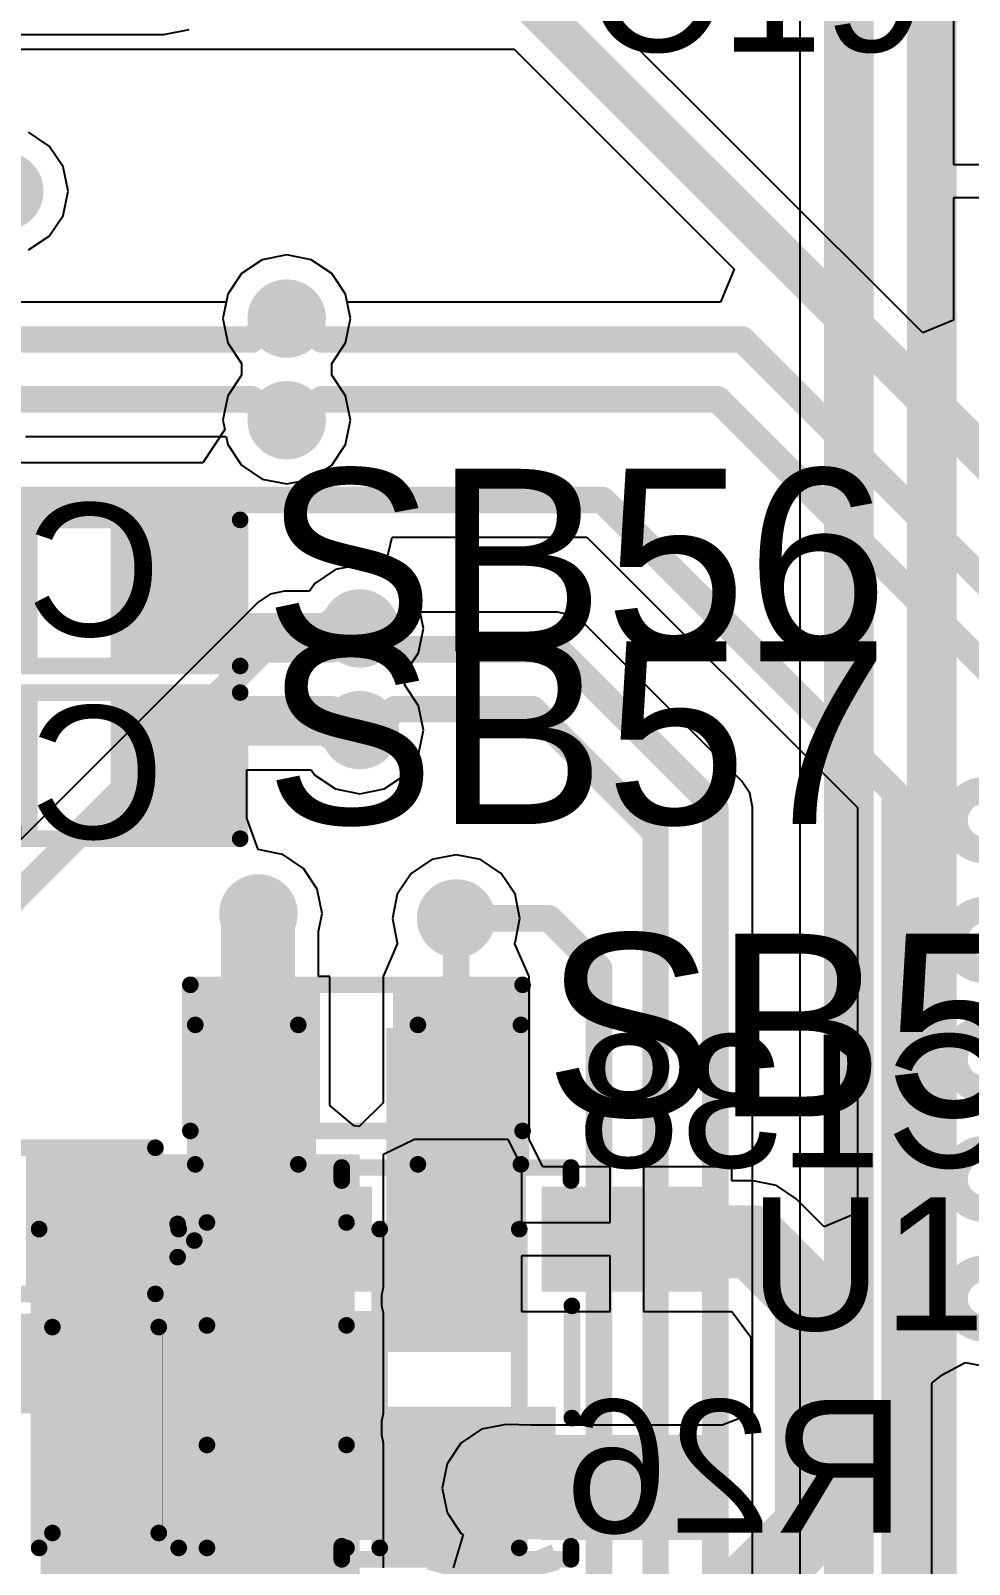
# Model space of a CAD drawing. Header units: millimetres. Extents: x -0.71 to 2.98, y -0.65 to 2.9.
# Drawn here: x 0.1599 to 0.4425, y 1.6175 to 2.0793 of the extents above; entities that cross this region are included whole.
import ezdxf

# ---------------------------------------------------------------- set-up
doc = ezdxf.new("R2010")
doc.units = ezdxf.units.MM
doc.header["$MEASUREMENT"] = 0
for name, color, linetype in [('BottomLayer', 5, 'Continuous'), ('BottomOverlay', 54, 'Continuous'), ('BottomPaste', 16, 'Continuous'), ('BottomSolder', 6, 'Continuous'), ('Mechanical2', 216, 'Continuous'), ('TopLayer', 1, 'Continuous'), ('TopOverlay', 2, 'Continuous'), ('TopPaste', 8, 'Continuous'), ('TopSolder', 216, 'Continuous'), ('ViaHoleLayer', 16, 'Continuous')]:
    doc.layers.add(name, color=color, linetype=linetype)
doc.styles.add('Arial', font='', dxfattribs={"height": 0.2})
doc.styles.get('Arial').set_extended_font_data('Arial')

# ---------------------------------------------------------------- blocks, each defined once
blk = doc.blocks.new('R___0603_B_4')
at = {"layer": 'BottomLayer'}
for points in [[(-0.045, -0.0175), (-0.045, 0.0175), (-0.015, 0.0175), (-0.015, -0.0175)], [(0.015, -0.0175), (0.015, 0.0175), (0.045, 0.0175), (0.045, -0.0175)]]:
    blk.add_hatch(color=5, dxfattribs=at).paths.add_polyline_path(points)
at = {"layer": 'BottomPaste'}
for points in [[(-0.045, -0.0175), (-0.045, 0.0175), (-0.015, 0.0175), (-0.015, -0.0175)], [(0.015, -0.0175), (0.015, 0.0175), (0.045, 0.0175), (0.045, -0.0175)]]:
    blk.add_hatch(color=16, dxfattribs=at).paths.add_polyline_path(points)
at = {"layer": 'BottomSolder'}
for points in [[(-0.049, -0.0215), (-0.049, 0.0215), (-0.011, 0.0215), (-0.011, -0.0215)], [(0.011, -0.0215), (0.011, 0.0215), (0.049, 0.0215), (0.049, -0.0215)]]:
    blk.add_hatch(color=6, dxfattribs=at).paths.add_polyline_path(points)
at = {"layer": 'BottomOverlay', "const_width": 0.005}
for points in [[(-0.048, -0.021), (-0.048, 0.021)], [(0.048, 0.021), (-0.048, 0.021)], [(0.048, -0.021), (0.048, 0.021)], [(0.048, -0.021), (-0.048, -0.021)]]:
    blk.add_lwpolyline(points, dxfattribs=at)
at = {"layer": 'BottomOverlay', "const_width": 0.0025}
for points in [[(-0.04925, 0.021, 1), (-0.04675, 0.021, 1)], [(-0.04925, 0.021, 1), (-0.04675, 0.021, 1)], [(0.04675, 0.021, 1), (0.04925, 0.021, 1)], [(0.04675, 0.021, 1), (0.04925, 0.021, 1)], [(-0.04925, -0.021, 1), (-0.04675, -0.021, 1)], [(-0.04925, -0.021, 1), (-0.04675, -0.021, 1)], [(0.04675, -0.021, 1), (0.04925, -0.021, 1)], [(0.04675, -0.021, 1), (0.04925, -0.021, 1)]]:
    blk.add_lwpolyline(points, format="xyb", close=True, dxfattribs=at)
blk = doc.blocks.new('CAP_0603_B_27')
at = {"layer": 'BottomLayer'}
for points in [[(-0.045, -0.0175), (-0.045, 0.0175), (-0.015, 0.0175), (-0.015, -0.0175)], [(0.015, -0.0175), (0.015, 0.0175), (0.045, 0.0175), (0.045, -0.0175)]]:
    blk.add_hatch(color=5, dxfattribs=at).paths.add_polyline_path(points)
at = {"layer": 'BottomPaste'}
for points in [[(-0.045, -0.0175), (-0.045, 0.0175), (-0.015, 0.0175), (-0.015, -0.0175)], [(0.015, -0.0175), (0.015, 0.0175), (0.045, 0.0175), (0.045, -0.0175)]]:
    blk.add_hatch(color=16, dxfattribs=at).paths.add_polyline_path(points)
at = {"layer": 'BottomSolder'}
for points in [[(-0.04736, -0.01986), (-0.04736, 0.01986), (-0.01264, 0.01986), (-0.01264, -0.01986)], [(0.01264, -0.01986), (0.01264, 0.01986), (0.04736, 0.01986), (0.04736, -0.01986)]]:
    blk.add_hatch(color=6, dxfattribs=at).paths.add_polyline_path(points)
at = {"layer": 'BottomOverlay', "const_width": 0.005}
for points in [[(-0.049, 0.021), (-0.018, 0.021)], [(-0.049, -0.021), (-0.049, 0.021)], [(0.018, 0.021), (0.049, 0.021)], [(0.049, -0.021), (0.049, 0.021)], [(-0.049, -0.021), (-0.018, -0.021)], [(0.018, -0.021), (0.049, -0.021)]]:
    blk.add_lwpolyline(points, dxfattribs=at)
at = {"layer": 'BottomOverlay', "const_width": 0.0025}
for points in [[(-0.05025, 0.021, 1), (-0.04775, 0.021, 1)], [(-0.05025, 0.021, 1), (-0.04775, 0.021, 1)], [(-0.01925, 0.021, 1), (-0.01675, 0.021, 1)], [(0.01675, 0.021, 1), (0.01925, 0.021, 1)], [(0.04775, 0.021, 1), (0.05025, 0.021, 1)], [(0.04775, 0.021, 1), (0.05025, 0.021, 1)], [(-0.05025, -0.021, 1), (-0.04775, -0.021, 1)], [(-0.05025, -0.021, 1), (-0.04775, -0.021, 1)], [(-0.01925, -0.021, 1), (-0.01675, -0.021, 1)], [(0.01675, -0.021, 1), (0.01925, -0.021, 1)], [(0.04775, -0.021, 1), (0.05025, -0.021, 1)], [(0.04775, -0.021, 1), (0.05025, -0.021, 1)]]:
    blk.add_lwpolyline(points, format="xyb", close=True, dxfattribs=at)
blk = doc.blocks.new('SOT_23_5_37')
at = {"layer": 'TopLayer'}
for points in [[(-0.07283, 0.04921), (-0.02953, 0.04921), (-0.02953, 0.02559), (-0.07283, 0.02559)], [(0.02953, 0.04921), (0.07283, 0.04921), (0.07283, 0.02559), (0.02953, 0.02559)], [(-0.07283, 0.01181), (-0.02953, 0.01181), (-0.02953, -0.01181), (-0.07283, -0.01181)], [(-0.07283, -0.02559), (-0.02953, -0.02559), (-0.02953, -0.04921), (-0.07283, -0.04921)], [(0.02953, -0.02559), (0.07283, -0.02559), (0.07283, -0.04921), (0.02953, -0.04921)]]:
    blk.add_hatch(color=1, dxfattribs=at).paths.add_polyline_path(points)
at = {"layer": 'TopPaste'}
for points in [[(-0.07283, 0.04921), (-0.02953, 0.04921), (-0.02953, 0.02559), (-0.07283, 0.02559)], [(0.02953, 0.04921), (0.07283, 0.04921), (0.07283, 0.02559), (0.02953, 0.02559)], [(-0.07283, 0.01181), (-0.02953, 0.01181), (-0.02953, -0.01181), (-0.07283, -0.01181)], [(-0.07283, -0.02559), (-0.02953, -0.02559), (-0.02953, -0.04921), (-0.07283, -0.04921)], [(0.02953, -0.02559), (0.07283, -0.02559), (0.07283, -0.04921), (0.02953, -0.04921)]]:
    blk.add_hatch(color=8, dxfattribs=at).paths.add_polyline_path(points)
at = {"layer": 'TopSolder'}
for points in [[(-0.07683, 0.05321), (-0.02553, 0.05321), (-0.02553, 0.02159), (-0.07683, 0.02159)], [(0.02553, 0.05321), (0.07683, 0.05321), (0.07683, 0.02159), (0.02553, 0.02159)], [(-0.07683, 0.01581), (-0.02553, 0.01581), (-0.02553, -0.01581), (-0.07683, -0.01581)], [(-0.07683, -0.02159), (-0.02553, -0.02159), (-0.02553, -0.05321), (-0.07683, -0.05321)], [(0.02553, -0.02159), (0.07683, -0.02159), (0.07683, -0.05321), (0.02553, -0.05321)]]:
    blk.add_hatch(color=216, dxfattribs=at).paths.add_polyline_path(points)
at = {"layer": 'TopOverlay', "const_width": 0.005}
for points in [[(-0.03461, 0.059), (0.03439, 0.059)], [(-0.03461, 0.05506), (-0.03461, 0.059)], [(0.03439, 0.05506), (0.03439, 0.059)], [(-0.084, 0.042), (-0.079, 0.037)], [(-0.084, 0.032), (-0.084, 0.042)], [(-0.084, 0.032), (-0.079, 0.037)], [(0.03465, -0.01646), (0.03465, 0.01732)], [(-0.03461, -0.059), (-0.03461, -0.05506)], [(0.03439, -0.059), (0.03439, -0.05506)], [(-0.03461, -0.059), (0.03439, -0.059)]]:
    blk.add_lwpolyline(points, dxfattribs=at)
at = {"layer": 'TopOverlay', "const_width": 0.0025}
for points in [[(-0.03586, 0.059, 1), (-0.03336, 0.059, 1)], [(-0.03586, 0.059, 1), (-0.03336, 0.059, 1)], [(0.03314, 0.059, 1), (0.03564, 0.059, 1)], [(0.03314, 0.059, 1), (0.03564, 0.059, 1)], [(-0.03586, 0.05506, 1), (-0.03336, 0.05506, 1)], [(0.03314, 0.05506, 1), (0.03564, 0.05506, 1)], [(-0.08525, 0.042, 1), (-0.08275, 0.042, 1)], [(-0.08525, 0.042, 1), (-0.08275, 0.042, 1)], [(-0.08025, 0.037, 1), (-0.07775, 0.037, 1)], [(-0.08025, 0.037, 1), (-0.07775, 0.037, 1)], [(-0.08525, 0.032, 1), (-0.08275, 0.032, 1)], [(-0.08525, 0.032, 1), (-0.08275, 0.032, 1)], [(0.0334, 0.01732, 1), (0.0359, 0.01732, 1)], [(0.0334, -0.01646, 1), (0.0359, -0.01646, 1)], [(-0.03586, -0.05506, 1), (-0.03336, -0.05506, 1)], [(0.03314, -0.05506, 1), (0.03564, -0.05506, 1)], [(-0.03586, -0.059, 1), (-0.03336, -0.059, 1)], [(-0.03586, -0.059, 1), (-0.03336, -0.059, 1)], [(0.03314, -0.059, 1), (0.03564, -0.059, 1)], [(0.03314, -0.059, 1), (0.03564, -0.059, 1)]]:
    blk.add_lwpolyline(points, format="xyb", close=True, dxfattribs=at)
blk = doc.blocks.new('SOLDER_BRIDGE_80')
at = {"layer": 'TopLayer'}
for points in [[(-0.045, -0.0175), (-0.045, 0.0175), (-0.015, 0.0175), (-0.015, -0.0175)], [(0.015, -0.0175), (0.015, 0.0175), (0.045, 0.0175), (0.045, -0.0175)]]:
    blk.add_hatch(color=1, dxfattribs=at).paths.add_polyline_path(points)
at = {"layer": 'TopPaste'}
for points in [[(-0.045, -0.0175), (-0.045, 0.0175), (-0.015, 0.0175), (-0.015, -0.0175)], [(0.015, -0.0175), (0.015, 0.0175), (0.045, 0.0175), (0.045, -0.0175)]]:
    blk.add_hatch(color=8, dxfattribs=at).paths.add_polyline_path(points)
at = {"layer": 'TopSolder'}
for points in [[(-0.049, -0.0215), (-0.049, 0.0215), (-0.011, 0.0215), (-0.011, -0.0215)], [(0.011, -0.0215), (0.011, 0.0215), (0.049, 0.0215), (0.049, -0.0215)]]:
    blk.add_hatch(color=216, dxfattribs=at).paths.add_polyline_path(points)
at = {"layer": 'TopOverlay', "const_width": 0.005}
for points in [[(-0.05, 0.022), (-0.05, -0.022)], [(0.05, 0.022), (-0.05, 0.022)], [(0.05, 0.022), (0.05, -0.022)], [(0.05, -0.022), (-0.05, -0.022)]]:
    blk.add_lwpolyline(points, dxfattribs=at)
at = {"layer": 'TopOverlay', "const_width": 0.0025}
for points in [[(-0.05125, 0.022, 1), (-0.04875, 0.022, 1)], [(-0.05125, 0.022, 1), (-0.04875, 0.022, 1)], [(0.04875, 0.022, 1), (0.05125, 0.022, 1)], [(0.04875, 0.022, 1), (0.05125, 0.022, 1)], [(-0.05125, -0.022, 1), (-0.04875, -0.022, 1)], [(-0.05125, -0.022, 1), (-0.04875, -0.022, 1)], [(0.04875, -0.022, 1), (0.05125, -0.022, 1)], [(0.04875, -0.022, 1), (0.05125, -0.022, 1)]]:
    blk.add_lwpolyline(points, format="xyb", close=True, dxfattribs=at)
blk = doc.blocks.new('SOLDER_BRIDGE_88')
at = {"layer": 'TopLayer'}
for points in [[(-0.045, -0.0175), (-0.045, 0.0175), (-0.015, 0.0175), (-0.015, -0.0175)], [(0.015, -0.0175), (0.015, 0.0175), (0.045, 0.0175), (0.045, -0.0175)]]:
    blk.add_hatch(color=1, dxfattribs=at).paths.add_polyline_path(points)
at = {"layer": 'TopPaste'}
for points in [[(-0.045, -0.0175), (-0.045, 0.0175), (-0.015, 0.0175), (-0.015, -0.0175)], [(0.015, -0.0175), (0.015, 0.0175), (0.045, 0.0175), (0.045, -0.0175)]]:
    blk.add_hatch(color=8, dxfattribs=at).paths.add_polyline_path(points)
at = {"layer": 'TopSolder'}
for points in [[(-0.049, -0.0215), (-0.049, 0.0215), (-0.011, 0.0215), (-0.011, -0.0215)], [(0.011, -0.0215), (0.011, 0.0215), (0.049, 0.0215), (0.049, -0.0215)]]:
    blk.add_hatch(color=216, dxfattribs=at).paths.add_polyline_path(points)
at = {"layer": 'TopOverlay', "const_width": 0.005}
for points in [[(-0.05, -0.022), (-0.05, 0.022)], [(-0.05, 0.022), (0.05, 0.022)], [(0.05, -0.022), (0.05, 0.022)], [(-0.05, -0.022), (0.05, -0.022)]]:
    blk.add_lwpolyline(points, dxfattribs=at)
at = {"layer": 'TopOverlay', "const_width": 0.0025}
for points in [[(-0.05125, 0.022, 1), (-0.04875, 0.022, 1)], [(-0.05125, 0.022, 1), (-0.04875, 0.022, 1)], [(0.04875, 0.022, 1), (0.05125, 0.022, 1)], [(0.04875, 0.022, 1), (0.05125, 0.022, 1)], [(-0.05125, -0.022, 1), (-0.04875, -0.022, 1)], [(-0.05125, -0.022, 1), (-0.04875, -0.022, 1)], [(0.04875, -0.022, 1), (0.05125, -0.022, 1)], [(0.04875, -0.022, 1), (0.05125, -0.022, 1)]]:
    blk.add_lwpolyline(points, format="xyb", close=True, dxfattribs=at)
blk = doc.blocks.new('SOLDER_BRIDGE_89')
at = {"layer": 'TopLayer'}
for points in [[(-0.045, -0.0175), (-0.045, 0.0175), (-0.015, 0.0175), (-0.015, -0.0175)], [(0.015, -0.0175), (0.015, 0.0175), (0.045, 0.0175), (0.045, -0.0175)]]:
    blk.add_hatch(color=1, dxfattribs=at).paths.add_polyline_path(points)
at = {"layer": 'TopPaste'}
for points in [[(-0.045, -0.0175), (-0.045, 0.0175), (-0.015, 0.0175), (-0.015, -0.0175)], [(0.015, -0.0175), (0.015, 0.0175), (0.045, 0.0175), (0.045, -0.0175)]]:
    blk.add_hatch(color=8, dxfattribs=at).paths.add_polyline_path(points)
at = {"layer": 'TopSolder'}
for points in [[(-0.049, -0.0215), (-0.049, 0.0215), (-0.011, 0.0215), (-0.011, -0.0215)], [(0.011, -0.0215), (0.011, 0.0215), (0.049, 0.0215), (0.049, -0.0215)]]:
    blk.add_hatch(color=216, dxfattribs=at).paths.add_polyline_path(points)
at = {"layer": 'TopOverlay', "const_width": 0.005}
for points in [[(-0.05, -0.022), (-0.05, 0.022)], [(-0.05, 0.022), (0.05, 0.022)], [(0.05, -0.022), (0.05, 0.022)], [(-0.05, -0.022), (0.05, -0.022)]]:
    blk.add_lwpolyline(points, dxfattribs=at)
at = {"layer": 'TopOverlay', "const_width": 0.0025}
for points in [[(-0.05125, 0.022, 1), (-0.04875, 0.022, 1)], [(-0.05125, 0.022, 1), (-0.04875, 0.022, 1)], [(0.04875, 0.022, 1), (0.05125, 0.022, 1)], [(0.04875, 0.022, 1), (0.05125, 0.022, 1)], [(-0.05125, -0.022, 1), (-0.04875, -0.022, 1)], [(-0.05125, -0.022, 1), (-0.04875, -0.022, 1)], [(0.04875, -0.022, 1), (0.05125, -0.022, 1)], [(0.04875, -0.022, 1), (0.05125, -0.022, 1)]]:
    blk.add_lwpolyline(points, format="xyb", close=True, dxfattribs=at)
blk = doc.blocks.new('SOLDER_BRIDGE_95')
at = {"layer": 'TopLayer'}
for points in [[(-0.045, -0.0175), (-0.045, 0.0175), (-0.015, 0.0175), (-0.015, -0.0175)], [(0.015, -0.0175), (0.015, 0.0175), (0.045, 0.0175), (0.045, -0.0175)]]:
    blk.add_hatch(color=1, dxfattribs=at).paths.add_polyline_path(points)
at = {"layer": 'TopPaste'}
for points in [[(-0.045, -0.0175), (-0.045, 0.0175), (-0.015, 0.0175), (-0.015, -0.0175)], [(0.015, -0.0175), (0.015, 0.0175), (0.045, 0.0175), (0.045, -0.0175)]]:
    blk.add_hatch(color=8, dxfattribs=at).paths.add_polyline_path(points)
at = {"layer": 'TopSolder'}
for points in [[(-0.049, -0.0215), (-0.049, 0.0215), (-0.011, 0.0215), (-0.011, -0.0215)], [(0.011, -0.0215), (0.011, 0.0215), (0.049, 0.0215), (0.049, -0.0215)]]:
    blk.add_hatch(color=216, dxfattribs=at).paths.add_polyline_path(points)
at = {"layer": 'TopOverlay', "const_width": 0.005}
for points in [[(0.05, 0.022), (-0.05, 0.022)], [(-0.05, 0.022), (-0.05, -0.022)], [(0.05, 0.022), (0.05, -0.022)], [(0.05, -0.022), (-0.05, -0.022)]]:
    blk.add_lwpolyline(points, dxfattribs=at)
at = {"layer": 'TopOverlay', "const_width": 0.0025}
for points in [[(-0.05125, 0.022, 1), (-0.04875, 0.022, 1)], [(-0.05125, 0.022, 1), (-0.04875, 0.022, 1)], [(0.04875, 0.022, 1), (0.05125, 0.022, 1)], [(0.04875, 0.022, 1), (0.05125, 0.022, 1)], [(-0.05125, -0.022, 1), (-0.04875, -0.022, 1)], [(-0.05125, -0.022, 1), (-0.04875, -0.022, 1)], [(0.04875, -0.022, 1), (0.05125, -0.022, 1)], [(0.04875, -0.022, 1), (0.05125, -0.022, 1)]]:
    blk.add_lwpolyline(points, format="xyb", close=True, dxfattribs=at)
blk = doc.blocks.new('RES_0402_112')
at = {"layer": 'TopLayer'}
for points in [[(-0.0275, -0.0125), (-0.0275, 0.0125), (-0.0095, 0.0125), (-0.0095, -0.0125)], [(0.0095, -0.0125), (0.0095, 0.0125), (0.0275, 0.0125), (0.0275, -0.0125)]]:
    blk.add_hatch(color=1, dxfattribs=at).paths.add_polyline_path(points)
at = {"layer": 'TopPaste'}
for points in [[(-0.0275, -0.0125), (-0.0275, 0.0125), (-0.0095, 0.0125), (-0.0095, -0.0125)], [(0.0095, -0.0125), (0.0095, 0.0125), (0.0275, 0.0125), (0.0275, -0.0125)]]:
    blk.add_hatch(color=8, dxfattribs=at).paths.add_polyline_path(points)
at = {"layer": 'TopSolder'}
for points in [[(-0.02967, -0.01467), (-0.02967, 0.01467), (-0.00733, 0.01467), (-0.00733, -0.01467)], [(0.00733, -0.01467), (0.00733, 0.01467), (0.02967, 0.01467), (0.02967, -0.01467)]]:
    blk.add_hatch(color=216, dxfattribs=at).paths.add_polyline_path(points)
at = {"layer": 'TopOverlay'}
for points, const_width in [([(-0.031, 0.016), (0.031, 0.016)], 0.005), ([(-0.031, 0.016), (-0.031, -0.016)], 0.005), ([(0.031, 0.016), (0.031, -0.016)], 0.005), ([(-0.031, -0.016), (0.031, -0.016)], 0.005), ([(-0.032, -0.017), (0.032, -0.017)], 0.000127)]:
    blk.add_lwpolyline(points, dxfattribs=dict(at, const_width=const_width))
for points, const_width in [([(-0.03225, 0.016, 1), (-0.02975, 0.016, 1)], 0.0025), ([(-0.03225, 0.016, 1), (-0.02975, 0.016, 1)], 0.0025), ([(0.02975, 0.016, 1), (0.03225, 0.016, 1)], 0.0025), ([(0.02975, 0.016, 1), (0.03225, 0.016, 1)], 0.0025), ([(-0.03225, -0.016, 1), (-0.02975, -0.016, 1)], 0.0025), ([(-0.03225, -0.016, 1), (-0.02975, -0.016, 1)], 0.0025), ([(0.02975, -0.016, 1), (0.03225, -0.016, 1)], 0.0025), ([(0.02975, -0.016, 1), (0.03225, -0.016, 1)], 0.0025), ([(-0.03203, -0.017, 1), (-0.03197, -0.017, 1)], 0.0000635), ([(0.03197, -0.017, 1), (0.03203, -0.017, 1)], 0.0000635)]:
    blk.add_lwpolyline(points, format="xyb", close=True, dxfattribs=dict(at, const_width=const_width))
blk = doc.blocks.new('RES_0603_B_115')
at = {"layer": 'BottomLayer'}
for points in [[(-0.045, -0.0175), (-0.045, 0.0175), (-0.015, 0.0175), (-0.015, -0.0175)], [(0.015, -0.0175), (0.015, 0.0175), (0.045, 0.0175), (0.045, -0.0175)]]:
    blk.add_hatch(color=5, dxfattribs=at).paths.add_polyline_path(points)
at = {"layer": 'BottomPaste'}
for points in [[(-0.045, -0.0175), (-0.045, 0.0175), (-0.015, 0.0175), (-0.015, -0.0175)], [(0.015, -0.0175), (0.015, 0.0175), (0.045, 0.0175), (0.045, -0.0175)]]:
    blk.add_hatch(color=16, dxfattribs=at).paths.add_polyline_path(points)
at = {"layer": 'BottomSolder'}
for points in [[(-0.049, -0.0215), (-0.049, 0.0215), (-0.011, 0.0215), (-0.011, -0.0215)], [(0.011, -0.0215), (0.011, 0.0215), (0.049, 0.0215), (0.049, -0.0215)]]:
    blk.add_hatch(color=6, dxfattribs=at).paths.add_polyline_path(points)
at = {"layer": 'BottomOverlay', "const_width": 0.005}
for points in [[(-0.048, 0.021), (0.048, 0.021)], [(-0.048, 0.021), (-0.048, -0.021)], [(0.048, 0.021), (0.048, -0.021)], [(-0.048, -0.021), (0.048, -0.021)]]:
    blk.add_lwpolyline(points, dxfattribs=at)
at = {"layer": 'BottomOverlay', "const_width": 0.0025}
for points in [[(-0.04925, 0.021, 1), (-0.04675, 0.021, 1)], [(-0.04925, 0.021, 1), (-0.04675, 0.021, 1)], [(0.04675, 0.021, 1), (0.04925, 0.021, 1)], [(0.04675, 0.021, 1), (0.04925, 0.021, 1)], [(-0.04925, -0.021, 1), (-0.04675, -0.021, 1)], [(-0.04925, -0.021, 1), (-0.04675, -0.021, 1)], [(0.04675, -0.021, 1), (0.04925, -0.021, 1)], [(0.04675, -0.021, 1), (0.04925, -0.021, 1)]]:
    blk.add_lwpolyline(points, format="xyb", close=True, dxfattribs=at)
blk = doc.blocks.new('CAP_0603_B_157')
at = {"layer": 'BottomLayer'}
for points in [[(-0.045, -0.0175), (-0.045, 0.0175), (-0.015, 0.0175), (-0.015, -0.0175)], [(0.015, -0.0175), (0.015, 0.0175), (0.045, 0.0175), (0.045, -0.0175)]]:
    blk.add_hatch(color=5, dxfattribs=at).paths.add_polyline_path(points)
at = {"layer": 'BottomPaste'}
for points in [[(-0.045, -0.0175), (-0.045, 0.0175), (-0.015, 0.0175), (-0.015, -0.0175)], [(0.015, -0.0175), (0.015, 0.0175), (0.045, 0.0175), (0.045, -0.0175)]]:
    blk.add_hatch(color=16, dxfattribs=at).paths.add_polyline_path(points)
at = {"layer": 'BottomSolder'}
for points in [[(-0.04736, -0.01986), (-0.04736, 0.01986), (-0.01264, 0.01986), (-0.01264, -0.01986)], [(0.01264, -0.01986), (0.01264, 0.01986), (0.04736, 0.01986), (0.04736, -0.01986)]]:
    blk.add_hatch(color=6, dxfattribs=at).paths.add_polyline_path(points)
at = {"layer": 'BottomOverlay', "const_width": 0.005}
for points in [[(-0.049, 0.021), (-0.018, 0.021)], [(-0.049, 0.021), (-0.049, -0.021)], [(0.018, 0.021), (0.049, 0.021)], [(0.049, 0.021), (0.049, -0.021)], [(-0.049, -0.021), (-0.018, -0.021)], [(0.018, -0.021), (0.049, -0.021)]]:
    blk.add_lwpolyline(points, dxfattribs=at)
at = {"layer": 'BottomOverlay', "const_width": 0.0025}
for points in [[(-0.05025, 0.021, 1), (-0.04775, 0.021, 1)], [(-0.05025, 0.021, 1), (-0.04775, 0.021, 1)], [(-0.01925, 0.021, 1), (-0.01675, 0.021, 1)], [(0.01675, 0.021, 1), (0.01925, 0.021, 1)], [(0.04775, 0.021, 1), (0.05025, 0.021, 1)], [(0.04775, 0.021, 1), (0.05025, 0.021, 1)], [(-0.05025, -0.021, 1), (-0.04775, -0.021, 1)], [(-0.05025, -0.021, 1), (-0.04775, -0.021, 1)], [(-0.01925, -0.021, 1), (-0.01675, -0.021, 1)], [(0.01675, -0.021, 1), (0.01925, -0.021, 1)], [(0.04775, -0.021, 1), (0.05025, -0.021, 1)], [(0.04775, -0.021, 1), (0.05025, -0.021, 1)]]:
    blk.add_lwpolyline(points, format="xyb", close=True, dxfattribs=at)

msp = doc.modelspace()

# ---------------------------------------------------------------- hatches: boundary and pattern name
at = {"layer": 'BottomLayer'}
h = msp.add_hatch(color=5, dxfattribs=at)
edge = h.paths.add_edge_path()
edge.add_arc((0.152, 2.031), 0.01181, 0, 360)
h = msp.add_hatch(color=5, dxfattribs=at)
edge = h.paths.add_edge_path()
edge.add_arc((0.237, 1.99262), 0.01181, 0, 360)
h = msp.add_hatch(color=5, dxfattribs=at)
edge = h.paths.add_edge_path()
edge.add_arc((0.237, 1.962), 0.01181, 0, 360)
h = msp.add_hatch(color=5, dxfattribs=at)
edge = h.paths.add_edge_path()
edge.add_arc((0.259, 1.89931), 0.01181, 0, 360)
h = msp.add_hatch(color=5, dxfattribs=at)
edge = h.paths.add_edge_path()
edge.add_arc((0.259, 1.86869), 0.01181, 0, 360)
h = msp.add_hatch(color=5, dxfattribs=at)
edge = h.paths.add_edge_path()
edge.add_arc((0.22849, 1.81349), 0.01181, 0, 360)
h = msp.add_hatch(color=5, dxfattribs=at)
edge = h.paths.add_edge_path()
edge.add_arc((0.288, 1.812), 0.01181, 0, 360)
for points in [[(0.267, 1.682), (0.309, 1.682), (0.309, 1.779), (0.267, 1.779)], [(0.165, 1.682), (0.253, 1.682), (0.253, 1.73), (0.165, 1.73)], [(0.165, 1.625), (0.318, 1.625), (0.318, 1.665), (0.165, 1.665)]]:
    msp.add_hatch(color=5, dxfattribs=at).paths.add_polyline_path(points)
h = msp.add_hatch(color=5, dxfattribs=at)
edge = h.paths.add_edge_path()
edge.add_arc((0.17949, 1.7174), 0.01181, 0, 360)
h = msp.add_hatch(color=5, dxfattribs=at)
edge = h.paths.add_edge_path()
edge.add_arc((0.303, 1.64044), 0.01181, 0, 360)
at = {"layer": 'BottomSolder'}
h = msp.add_hatch(color=6, dxfattribs=at)
edge = h.paths.add_edge_path()
edge.add_arc((0.237, 1.99262), 0.00791, 0, 360)
h = msp.add_hatch(color=6, dxfattribs=at)
edge = h.paths.add_edge_path()
edge.add_arc((0.237, 1.962), 0.00791, 0, 360)
h = msp.add_hatch(color=6, dxfattribs=at)
edge = h.paths.add_edge_path()
edge.add_arc((0.259, 1.89931), 0.00791, 0, 360)
h = msp.add_hatch(color=6, dxfattribs=at)
edge = h.paths.add_edge_path()
edge.add_arc((0.259, 1.86869), 0.00791, 0, 360)
h = msp.add_hatch(color=6, dxfattribs=at)
edge = h.paths.add_edge_path()
edge.add_arc((0.22849, 1.81349), 0.00791, 0, 360)
h = msp.add_hatch(color=6, dxfattribs=at)
edge = h.paths.add_edge_path()
edge.add_arc((0.288, 1.812), 0.00791, 0, 360)
h = msp.add_hatch(color=6, dxfattribs=at)
edge = h.paths.add_edge_path()
edge.add_arc((0.17949, 1.7174), 0.00791, 0, 360)
h = msp.add_hatch(color=6, dxfattribs=at)
edge = h.paths.add_edge_path()
edge.add_arc((0.303, 1.64044), 0.00791, 0, 360)
at = {"layer": 'TopLayer'}
h = msp.add_hatch(color=1, dxfattribs=at)
edge = h.paths.add_edge_path()
edge.add_arc((0.152, 2.031), 0.01181, 0, 360)
h = msp.add_hatch(color=1, dxfattribs=at)
edge = h.paths.add_edge_path()
edge.add_arc((0.237, 1.99262), 0.01181, 0, 360)
h = msp.add_hatch(color=1, dxfattribs=at)
edge = h.paths.add_edge_path()
edge.add_arc((0.237, 1.962), 0.01181, 0, 360)
h = msp.add_hatch(color=1, dxfattribs=at)
edge = h.paths.add_edge_path()
edge.add_arc((0.259, 1.89931), 0.01181, 0, 360)
h = msp.add_hatch(color=1, dxfattribs=at)
edge = h.paths.add_edge_path()
edge.add_arc((0.259, 1.86869), 0.01181, 0, 360)
h = msp.add_hatch(color=1, dxfattribs=at)
edge = h.paths.add_edge_path()
edge.add_arc((0.22849, 1.81349), 0.01181, 0, 360)
h = msp.add_hatch(color=1, dxfattribs=at)
edge = h.paths.add_edge_path()
edge.add_arc((0.288, 1.812), 0.01181, 0, 360)
for points in [[(0.162, 1.701), (0.259, 1.701), (0.259, 1.741), (0.162, 1.741)], [(0.131, 1.663), (0.259, 1.663), (0.259, 1.693), (0.131, 1.693)], [(0.163, 1.5755), (0.259, 1.5755), (0.259, 1.654), (0.163, 1.654)]]:
    msp.add_hatch(color=1, dxfattribs=at).paths.add_polyline_path(points)
h = msp.add_hatch(color=1, dxfattribs=at)
edge = h.paths.add_edge_path()
edge.add_arc((0.17949, 1.7174), 0.01181, 0, 360)
h = msp.add_hatch(color=1, dxfattribs=at)
edge = h.paths.add_edge_path()
edge.add_arc((0.303, 1.64044), 0.01181, 0, 360)
at = {"layer": 'TopSolder'}
h = msp.add_hatch(color=216, dxfattribs=at)
edge = h.paths.add_edge_path()
edge.add_arc((0.237, 1.99262), 0.00791, 0, 360)
h = msp.add_hatch(color=216, dxfattribs=at)
edge = h.paths.add_edge_path()
edge.add_arc((0.237, 1.962), 0.00791, 0, 360)
h = msp.add_hatch(color=216, dxfattribs=at)
edge = h.paths.add_edge_path()
edge.add_arc((0.259, 1.89931), 0.00791, 0, 360)
h = msp.add_hatch(color=216, dxfattribs=at)
edge = h.paths.add_edge_path()
edge.add_arc((0.259, 1.86869), 0.00791, 0, 360)
h = msp.add_hatch(color=216, dxfattribs=at)
edge = h.paths.add_edge_path()
edge.add_arc((0.22849, 1.81349), 0.00791, 0, 360)
h = msp.add_hatch(color=216, dxfattribs=at)
edge = h.paths.add_edge_path()
edge.add_arc((0.288, 1.812), 0.00791, 0, 360)
h = msp.add_hatch(color=216, dxfattribs=at)
edge = h.paths.add_edge_path()
edge.add_arc((0.17949, 1.7174), 0.00791, 0, 360)
h = msp.add_hatch(color=216, dxfattribs=at)
edge = h.paths.add_edge_path()
edge.add_arc((0.303, 1.64044), 0.00791, 0, 360)
at = {"layer": 'ViaHoleLayer'}
h = msp.add_hatch(color=16, dxfattribs=at)
edge = h.paths.add_edge_path()
edge.add_arc((0.237, 1.99262), 0.00591, 0, 360)
h = msp.add_hatch(color=16, dxfattribs=at)
edge = h.paths.add_edge_path()
edge.add_arc((0.237, 1.962), 0.00591, 0, 360)
h = msp.add_hatch(color=16, dxfattribs=at)
edge = h.paths.add_edge_path()
edge.add_arc((0.259, 1.89931), 0.00591, 0, 360)
h = msp.add_hatch(color=16, dxfattribs=at)
edge = h.paths.add_edge_path()
edge.add_arc((0.259, 1.86869), 0.00591, 0, 360)
h = msp.add_hatch(color=16, dxfattribs=at)
edge = h.paths.add_edge_path()
edge.add_arc((0.22849, 1.81349), 0.00591, 0, 360)
h = msp.add_hatch(color=16, dxfattribs=at)
edge = h.paths.add_edge_path()
edge.add_arc((0.288, 1.812), 0.00591, 0, 360)
h = msp.add_hatch(color=16, dxfattribs=at)
edge = h.paths.add_edge_path()
edge.add_arc((0.17949, 1.7174), 0.00591, 0, 360)
h = msp.add_hatch(color=16, dxfattribs=at)
edge = h.paths.add_edge_path()
edge.add_arc((0.303, 1.64044), 0.00591, 0, 360)

# ---------------------------------------------------------------- linework, layer by layer
at = {"layer": 'BottomLayer'}
for p, q in [((0.3914, 2.09754), (0.3914, 1.28108)), ((0.2, 2.07812), (0.20761, 2.07963)), ((0.04312, 2.07812), (0.2, 2.07812)), ((0.16556, 2.04456), (0.15934, 2.04872)), ((0.16972, 2.03834), (0.16556, 2.04456)), ((0.17118, 2.031), (0.16972, 2.03834)), ((0.16972, 2.02366), (0.17118, 2.031)), ((0.16556, 2.01744), (0.16972, 2.02366)), ((0.15934, 2.01328), (0.16556, 2.01744)), ((0.22966, 2.01034), (0.22344, 2.00618)), ((0.237, 2.0118), (0.22966, 2.01034)), ((0.24434, 2.01034), (0.237, 2.0118)), ((0.25056, 2.00618), (0.24434, 2.01034)), ((0.22344, 2.00618), (0.21928, 1.99996)), ((0.25472, 1.99996), (0.25056, 2.00618)), ((0.21928, 1.99996), (0.2188, 1.99753)), ((0.25618, 1.99262), (0.25472, 1.99996)), ((0.2188, 1.99753), (0.1569, 1.99753)), ((0.25472, 1.98528), (0.25618, 1.99262)), ((0.25056, 1.97906), (0.25472, 1.98528)), ((0.25056, 1.97556), (0.25056, 1.97906)), ((0.25472, 1.96934), (0.25056, 1.97556)), ((0.25618, 1.962), (0.25472, 1.96934)), ((0.25472, 1.95466), (0.25618, 1.962)), ((0.15839, 1.9571), (0.2188, 1.9571)), ((0.2188, 1.9571), (0.21928, 1.95466)), ((0.21928, 1.95466), (0.22344, 1.94844)), ((0.25056, 1.94844), (0.25472, 1.95466)), ((0.22344, 1.94844), (0.22966, 1.94428)), ((0.22966, 1.94428), (0.237, 1.94282)), ((0.237, 1.94282), (0.24434, 1.94428)), ((0.24434, 1.94428), (0.25056, 1.94844)), ((0.25166, 1.91703), (0.24544, 1.91287)), ((0.259, 1.91849), (0.25166, 1.91703)), ((0.26634, 1.91703), (0.259, 1.91849)), ((0.27256, 1.91287), (0.26634, 1.91703)), ((0.24544, 1.91287), (0.24387, 1.91053)), ((0.27672, 1.90665), (0.27256, 1.91287)), ((0.23202, 1.90967), (0.22838, 1.90724)), ((0.23631, 1.91053), (0.23202, 1.90967)), ((0.24387, 1.91053), (0.23631, 1.91053)), ((0.22838, 1.90724), (0.12774, 1.8066)), ((0.22838, 1.90724), (0.22838, 1.90724)), ((0.2772, 1.90422), (0.27672, 1.90665)), ((0.31846, 1.90422), (0.2772, 1.90422)), ((0.32275, 1.90336), (0.31846, 1.90422)), ((0.31846, 1.90422), (0.31846, 1.90422)), ((0.32639, 1.90093), (0.32275, 1.90336)), ((0.37393, 1.85339), (0.32639, 1.90093)), ((0.37636, 1.84975), (0.37393, 1.85339)), ((0.37393, 1.85339), (0.37393, 1.85339)), ((0.37722, 1.84546), (0.37636, 1.84975)), ((0.37722, 1.28197), (0.37722, 1.84546)), ((0.37722, 1.84546), (0.37722, 1.84546))]:
    msp.add_line(p, q, dxfattribs=at)
for points, const_width in [([(0.40619, 1.27191), (0.40619, 2.09754)], 0.015), ([(0.43119, 1.27191), (0.43119, 2.08719)], 0.015), ([(0.22646, 1.98631), (0.23277, 1.99262)], 0.008), ([(0.23277, 1.99262), (0.237, 1.99262)], 0.008), ([(0.15038, 1.98631), (0.22646, 1.98631)], 0.008), ([(0.14292, 1.96831), (0.22646, 1.96831)], 0.008), ([(0.22646, 1.96831), (0.23277, 1.962)], 0.008), ([(0.23277, 1.962), (0.237, 1.962)], 0.008), ([(0.118, 1.781), (0.23631, 1.89931)], 0.008), ([(0.23631, 1.89931), (0.26323, 1.89931)], 0.008), ([(0.26323, 1.89931), (0.26954, 1.893)], 0.008), ([(0.26954, 1.893), (0.31846, 1.893)], 0.008), ([(0.31846, 1.893), (0.366, 1.84546)], 0.008), ([(0.26323, 1.86869), (0.26954, 1.875)], 0.008), ([(0.26954, 1.875), (0.311, 1.875)], 0.008), ([(0.311, 1.875), (0.348, 1.838)], 0.008), ([(0.259, 1.86869), (0.26323, 1.86869)], 0.008), ([(0.366, 1.15469), (0.366, 1.84546)], 0.008), ([(0.348, 1.325), (0.348, 1.838)], 0.008), ([(0.22849, 1.75894), (0.22849, 1.81349)], 0.022), ([(0.288, 1.812), (0.316, 1.812)], 0.008), ([(0.316, 1.812), (0.331, 1.797)], 0.008), ([(0.331, 1.56), (0.331, 1.797)], 0.008), ([(0.17949, 1.7174), (0.1796, 1.7174)], 0.022), ([(0.18928, 1.70215), (0.18999, 1.70144)], 0.022), ([(0.18999, 1.70144), (0.234, 1.70144)], 0.022)]:
    msp.add_lwpolyline(points, dxfattribs=dict(at, const_width=const_width))
for points, const_width in [([(0.23077, 1.99262, 1), (0.23477, 1.99262, 1)], 0.004), ([(0.23077, 1.99262, 1), (0.23477, 1.99262, 1)], 0.004), ([(0.235, 1.99262, 1), (0.239, 1.99262, 1)], 0.004), ([(0.22446, 1.98631, 1), (0.22846, 1.98631, 1)], 0.004), ([(0.22446, 1.98631, 1), (0.22846, 1.98631, 1)], 0.004), ([(0.22446, 1.96831, 1), (0.22846, 1.96831, 1)], 0.004), ([(0.22446, 1.96831, 1), (0.22846, 1.96831, 1)], 0.004), ([(0.23077, 1.962, 1), (0.23477, 1.962, 1)], 0.004), ([(0.23077, 1.962, 1), (0.23477, 1.962, 1)], 0.004), ([(0.235, 1.962, 1), (0.239, 1.962, 1)], 0.004), ([(0.23431, 1.89931, 1), (0.23831, 1.89931, 1)], 0.004), ([(0.23431, 1.89931, 1), (0.23831, 1.89931, 1)], 0.004), ([(0.26123, 1.89931, 1), (0.26523, 1.89931, 1)], 0.004), ([(0.26123, 1.89931, 1), (0.26523, 1.89931, 1)], 0.004), ([(0.26754, 1.893, 1), (0.27154, 1.893, 1)], 0.004), ([(0.26754, 1.893, 1), (0.27154, 1.893, 1)], 0.004), ([(0.31646, 1.893, 1), (0.32046, 1.893, 1)], 0.004), ([(0.31646, 1.893, 1), (0.32046, 1.893, 1)], 0.004), ([(0.26754, 1.875, 1), (0.27154, 1.875, 1)], 0.004), ([(0.26754, 1.875, 1), (0.27154, 1.875, 1)], 0.004), ([(0.309, 1.875, 1), (0.313, 1.875, 1)], 0.004), ([(0.309, 1.875, 1), (0.313, 1.875, 1)], 0.004), ([(0.257, 1.86869, 1), (0.261, 1.86869, 1)], 0.004), ([(0.26123, 1.86869, 1), (0.26523, 1.86869, 1)], 0.004), ([(0.26123, 1.86869, 1), (0.26523, 1.86869, 1)], 0.004), ([(0.364, 1.84546, 1), (0.368, 1.84546, 1)], 0.004), ([(0.364, 1.84546, 1), (0.368, 1.84546, 1)], 0.004), ([(0.346, 1.838, 1), (0.35, 1.838, 1)], 0.004), ([(0.346, 1.838, 1), (0.35, 1.838, 1)], 0.004), ([(0.22299, 1.81349, 1), (0.23399, 1.81349, 1)], 0.011), ([(0.286, 1.812, 1), (0.29, 1.812, 1)], 0.004), ([(0.314, 1.812, 1), (0.318, 1.812, 1)], 0.004), ([(0.314, 1.812, 1), (0.318, 1.812, 1)], 0.004), ([(0.329, 1.797, 1), (0.333, 1.797, 1)], 0.004), ([(0.329, 1.797, 1), (0.333, 1.797, 1)], 0.004), ([(0.22299, 1.75894, 1), (0.23399, 1.75894, 1)], 0.011), ([(0.17399, 1.7174, 1), (0.18499, 1.7174, 1)], 0.011), ([(0.1741, 1.7174, 1), (0.1851, 1.7174, 1)], 0.011), ([(0.18378, 1.70215, 1), (0.19478, 1.70215, 1)], 0.011), ([(0.18449, 1.70144, 1), (0.19549, 1.70144, 1)], 0.011), ([(0.18449, 1.70144, 1), (0.19549, 1.70144, 1)], 0.011), ([(0.2285, 1.70144, 1), (0.2395, 1.70144, 1)], 0.011)]:
    msp.add_lwpolyline(points, format="xyb", close=True, dxfattribs=dict(at, const_width=const_width))
at = {"layer": 'Mechanical2', "const_width": 0.01}
msp.add_lwpolyline([(2.97335, 1.12706, 1), (-0.56996, 1.12706, 1)], format="xyb", close=True, dxfattribs=at)
at = {"layer": 'TopLayer'}
for p, q in [((0.43768, 2.10109), (0.43768, 2.039)), ((0.42844, 1.98831), (0.32037, 2.09637)), ((-0.14751, 2.07375), (0.30551, 2.07375)), ((0.30551, 2.07375), (0.37173, 2.00753)), ((0.16556, 2.04456), (0.15934, 2.04872)), ((0.16972, 2.03834), (0.16556, 2.04456)), ((0.17118, 2.031), (0.16972, 2.03834)), ((0.43768, 2.039), (0.49492, 2.039)), ((0.16972, 2.02366), (0.17118, 2.031)), ((0.48992, 2.029), (0.43768, 2.029)), ((0.43768, 2.029), (0.43768, 1.99213)), ((0.16556, 2.01744), (0.16972, 2.02366)), ((0.15934, 2.01328), (0.16556, 2.01744)), ((0.22966, 2.01034), (0.22344, 2.00618)), ((0.237, 2.0118), (0.22966, 2.01034)), ((0.24434, 2.01034), (0.237, 2.0118)), ((0.25056, 2.00618), (0.24434, 2.01034)), ((0.22344, 2.00618), (0.21928, 1.99996)), ((0.25472, 1.99996), (0.25056, 2.00618)), ((0.37173, 2.00753), (0.36759, 1.99753)), ((0.21928, 1.99996), (0.21782, 1.99262)), ((0.2552, 1.99753), (0.25472, 1.99996)), ((0.36759, 1.99753), (0.2552, 1.99753)), ((0.21782, 1.99262), (0.21928, 1.98528)), ((0.43768, 1.99213), (0.42844, 1.98831)), ((0.21928, 1.98528), (0.22344, 1.97906)), ((0.22344, 1.97906), (0.22344, 1.97556)), ((0.22344, 1.97556), (0.21928, 1.96934)), ((0.21928, 1.96934), (0.21782, 1.962)), ((0.21837, 1.95922), (0.21181, 1.94922)), ((0.21782, 1.962), (0.21837, 1.95922)), ((0.21181, 1.94922), (0.149, 1.94922)), ((0.26655, 1.91754), (0.2687, 1.92678)), ((0.2687, 1.92678), (0.32735, 1.92678)), ((0.32735, 1.92678), (0.40878, 1.84535)), ((0.26671, 1.91678), (0.26655, 1.91754)), ((0.27256, 1.91287), (0.26671, 1.91678)), ((0.27672, 1.90665), (0.27256, 1.91287)), ((0.27818, 1.89931), (0.27672, 1.90665)), ((0.27672, 1.89197), (0.27818, 1.89931)), ((0.27256, 1.88575), (0.27672, 1.89197)), ((0.27256, 1.88225), (0.27256, 1.88575)), ((0.27672, 1.87603), (0.27256, 1.88225)), ((0.27818, 1.86869), (0.27672, 1.87603)), ((0.27672, 1.86135), (0.27818, 1.86869)), ((0.27256, 1.85513), (0.27672, 1.86135)), ((0.225, 1.84217), (0.225, 1.85672)), ((0.225, 1.85672), (0.24438, 1.85672)), ((0.24438, 1.85672), (0.24544, 1.85513)), ((0.24544, 1.85513), (0.25166, 1.85097)), ((0.26634, 1.85097), (0.27256, 1.85513)), ((0.25166, 1.85097), (0.259, 1.84951)), ((0.259, 1.84951), (0.26634, 1.85097)), ((0.40878, 1.84535), (0.40878, 1.72331)), ((0.22846, 1.83276), (0.225, 1.84217)), ((0.23419, 1.83154), (0.22846, 1.83276)), ((0.23583, 1.83121), (0.23419, 1.83154)), ((0.24205, 1.82705), (0.23583, 1.83121)), ((0.28066, 1.82972), (0.27444, 1.82556)), ((0.288, 1.83118), (0.28066, 1.82972)), ((0.29534, 1.82972), (0.288, 1.83118)), ((0.30156, 1.82556), (0.29534, 1.82972)), ((0.24621, 1.82083), (0.24205, 1.82705)), ((0.27444, 1.82556), (0.27028, 1.81934)), ((0.30572, 1.81934), (0.30156, 1.82556)), ((0.24767, 1.81349), (0.24621, 1.82083)), ((0.27028, 1.81934), (0.26882, 1.812)), ((0.30718, 1.812), (0.30572, 1.81934)), ((0.2466, 1.8081), (0.24767, 1.81349)), ((0.26882, 1.812), (0.27028, 1.80466)), ((0.30572, 1.80466), (0.30718, 1.812)), ((0.2466, 1.7945), (0.2466, 1.8081)), ((0.27039, 1.8045), (0.266, 1.7945)), ((0.27028, 1.80466), (0.27039, 1.8045)), ((0.30561, 1.8045), (0.30572, 1.80466)), ((0.31, 1.7945), (0.30561, 1.8045)), ((0.25, 1.7945), (0.2466, 1.7945)), ((0.25, 1.75565), (0.25, 1.7945)), ((0.266, 1.7945), (0.266, 1.7945)), ((0.266, 1.7945), (0.266, 1.75647)), ((0.31, 1.74721), (0.31, 1.7945)), ((0.31, 1.7945), (0.31, 1.7945)), ((0.2573, 1.74956), (0.25, 1.75565)), ((0.266, 1.75647), (0.25881, 1.74938)), ((0.25881, 1.74938), (0.2573, 1.74956)), ((0.31, 1.7455), (0.31, 1.74721)), ((0.26614, 1.741), (0.27544, 1.7455)), ((0.27544, 1.7455), (0.30357, 1.7455)), ((0.30357, 1.7455), (0.30771, 1.73721)), ((0.31413, 1.73721), (0.31, 1.7455)), ((0.26614, 1.7355), (0.26614, 1.741)), ((0.30771, 1.73721), (0.30771, 1.7355)), ((0.33436, 1.73721), (0.31413, 1.73721)), ((0.33436, 1.7204), (0.33436, 1.73721)), ((0.37102, 1.73721), (0.34436, 1.73721)), ((0.34436, 1.73721), (0.34436, 1.7154)), ((0.37102, 1.73294), (0.37102, 1.73721)), ((0.26614, 1.701), (0.26614, 1.7355)), ((0.30771, 1.7355), (0.30771, 1.7204)), ((0.37741, 1.73294), (0.37102, 1.73294)), ((0.38443, 1.73155), (0.37741, 1.73294)), ((0.39039, 1.72757), (0.38443, 1.73155)), ((0.39878, 1.71917), (0.39039, 1.72757)), ((0.40878, 1.72331), (0.39878, 1.71917)), ((0.30771, 1.7204), (0.33436, 1.7204)), ((0.34436, 1.7154), (0.34436, 1.69359)), ((0.33436, 1.7104), (0.30771, 1.7104)), ((0.30771, 1.7104), (0.30771, 1.69359)), ((0.33436, 1.69359), (0.33436, 1.7104)), ((0.26565, 1.69857), (0.26614, 1.701)), ((0.26565, 1.69543), (0.26565, 1.69857)), ((0.26614, 1.693), (0.26565, 1.69543)), ((0.26614, 1.663), (0.26614, 1.693)), ((0.30771, 1.69359), (0.33436, 1.69359)), ((0.34436, 1.69359), (0.37102, 1.69359)), ((0.37102, 1.69359), (0.37665, 1.68592)), ((0.37665, 1.68592), (0.37665, 1.66271)), ((0.43426, 1.67457), (0.44122, 1.67831)), ((0.44122, 1.67831), (0.447, 1.67716)), ((0.43122, 1.67202), (0.43426, 1.67457)), ((0.43122, 1.613), (0.43122, 1.67202)), ((0.26565, 1.66057), (0.26614, 1.663)), ((0.37665, 1.66271), (0.36802, 1.65941)), ((0.26565, 1.65643), (0.26565, 1.66057)), ((0.29566, 1.65816), (0.28944, 1.654)), ((0.30094, 1.65921), (0.29566, 1.65816)), ((0.303, 1.65962), (0.30094, 1.65921)), ((0.31071, 1.65941), (0.303, 1.65962)), ((0.36802, 1.65941), (0.31071, 1.65941)), ((0.31071, 1.65941), (0.31071, 1.65941)), ((0.36802, 1.65941), (0.36802, 1.65941)), ((0.26614, 1.654), (0.26565, 1.65643)), ((0.26614, 1.61644), (0.26614, 1.654)), ((0.28944, 1.654), (0.28528, 1.64778)), ((0.28528, 1.64778), (0.28382, 1.64044)), ((0.28382, 1.64044), (0.28528, 1.6331)), ((0.28528, 1.6331), (0.28944, 1.62688)), ((0.29009, 1.62644), (0.28706, 1.61644)), ((0.28944, 1.62688), (0.29009, 1.62644))]:
    msp.add_line(p, q, dxfattribs=at)
for points, const_width in [([(0.311, 2.087), (0.519, 1.879)], 0.012), ([(0.24754, 1.98631), (0.37415, 1.98631)], 0.008), ([(0.37415, 1.98631), (0.496, 1.86446)], 0.008), ([(0.24754, 1.96831), (0.36669, 1.96831)], 0.008), ([(0.36669, 1.96831), (0.45795, 1.87705)], 0.008), ([(0.149, 1.938), (0.332, 1.938)], 0.008), ([(0.332, 1.938), (0.42, 1.85)], 0.008), ([(0.203, 1.9075), (0.203, 1.91)], 0.015), ([(0.203, 1.9075), (0.2105, 1.9)], 0.015), ([(0.2105, 1.9), (0.21579, 1.9)], 0.015), ([(0.21579, 1.9), (0.21929, 1.8965)], 0.015), ([(0.21929, 1.8965), (0.25009, 1.8965)], 0.015), ([(0.25009, 1.8965), (0.25125, 1.89766)], 0.015), ([(0.25125, 1.89766), (0.25735, 1.89766)], 0.015), ([(0.25735, 1.89766), (0.259, 1.89931)], 0.015), ([(0.203, 1.8605), (0.2105, 1.868)], 0.015), ([(0.2105, 1.868), (0.21579, 1.868)], 0.015), ([(0.21579, 1.868), (0.21929, 1.8715)], 0.015), ([(0.21929, 1.8715), (0.25009, 1.8715)], 0.015), ([(0.25009, 1.8715), (0.25125, 1.87034)], 0.015), ([(0.25125, 1.87034), (0.25735, 1.87034)], 0.015), ([(0.25735, 1.87034), (0.259, 1.86869)], 0.015), ([(0.203, 1.858), (0.203, 1.8605)], 0.015), ([(0.42, 1.613), (0.42, 1.85)], 0.008), ([(0.22824, 1.81324), (0.22849, 1.81349)], 0.022), ([(0.22824, 1.77024), (0.22824, 1.81324)], 0.022), ([(0.288, 1.77), (0.288, 1.812)], 0.008), ([(0.228, 1.77), (0.22824, 1.77024)], 0.022), ([(0.17749, 1.7194), (0.17749, 1.72094)], 0.022), ([(0.17749, 1.7194), (0.17949, 1.7174)], 0.022), ([(0.17949, 1.7174), (0.18149, 1.7154)], 0.022), ([(0.33936, 1.7154), (0.34017, 1.71459)], 0.022), ([(0.34017, 1.71459), (0.37741, 1.71459)], 0.022), ([(0.37741, 1.71459), (0.395, 1.697)], 0.022), ([(0.395, 1.629), (0.395, 1.697)], 0.022), ([(0.304, 1.641), (0.3042, 1.6408)], 0.022), ([(0.3042, 1.6408), (0.33956, 1.6408)], 0.022), ([(0.35994, 1.59394), (0.395, 1.629)], 0.022)]:
    msp.add_lwpolyline(points, dxfattribs=dict(at, const_width=const_width))
for points, const_width in [([(0.24554, 1.98631, 1), (0.24954, 1.98631, 1)], 0.004), ([(0.37215, 1.98631, 1), (0.37615, 1.98631, 1)], 0.004), ([(0.37215, 1.98631, 1), (0.37615, 1.98631, 1)], 0.004), ([(0.24554, 1.96831, 1), (0.24954, 1.96831, 1)], 0.004), ([(0.36469, 1.96831, 1), (0.36869, 1.96831, 1)], 0.004), ([(0.36469, 1.96831, 1), (0.36869, 1.96831, 1)], 0.004), ([(0.33, 1.938, 1), (0.334, 1.938, 1)], 0.004), ([(0.33, 1.938, 1), (0.334, 1.938, 1)], 0.004), ([(0.19925, 1.91, 1), (0.20675, 1.91, 1)], 0.0075), ([(0.19925, 1.9075, 1), (0.20675, 1.9075, 1)], 0.0075), ([(0.19925, 1.9075, 1), (0.20675, 1.9075, 1)], 0.0075), ([(0.20675, 1.9, 1), (0.21425, 1.9, 1)], 0.0075), ([(0.20675, 1.9, 1), (0.21425, 1.9, 1)], 0.0075), ([(0.21204, 1.9, 1), (0.21954, 1.9, 1)], 0.0075), ([(0.21204, 1.9, 1), (0.21954, 1.9, 1)], 0.0075), ([(0.21554, 1.8965, 1), (0.22304, 1.8965, 1)], 0.0075), ([(0.21554, 1.8965, 1), (0.22304, 1.8965, 1)], 0.0075), ([(0.24634, 1.8965, 1), (0.25384, 1.8965, 1)], 0.0075), ([(0.24634, 1.8965, 1), (0.25384, 1.8965, 1)], 0.0075), ([(0.2475, 1.89766, 1), (0.255, 1.89766, 1)], 0.0075), ([(0.2475, 1.89766, 1), (0.255, 1.89766, 1)], 0.0075), ([(0.2536, 1.89766, 1), (0.2611, 1.89766, 1)], 0.0075), ([(0.2536, 1.89766, 1), (0.2611, 1.89766, 1)], 0.0075), ([(0.25525, 1.89931, 1), (0.26275, 1.89931, 1)], 0.0075), ([(0.20675, 1.868, 1), (0.21425, 1.868, 1)], 0.0075), ([(0.20675, 1.868, 1), (0.21425, 1.868, 1)], 0.0075), ([(0.21204, 1.868, 1), (0.21954, 1.868, 1)], 0.0075), ([(0.21204, 1.868, 1), (0.21954, 1.868, 1)], 0.0075), ([(0.21554, 1.8715, 1), (0.22304, 1.8715, 1)], 0.0075), ([(0.21554, 1.8715, 1), (0.22304, 1.8715, 1)], 0.0075), ([(0.24634, 1.8715, 1), (0.25384, 1.8715, 1)], 0.0075), ([(0.24634, 1.8715, 1), (0.25384, 1.8715, 1)], 0.0075), ([(0.2475, 1.87034, 1), (0.255, 1.87034, 1)], 0.0075), ([(0.2475, 1.87034, 1), (0.255, 1.87034, 1)], 0.0075), ([(0.2536, 1.87034, 1), (0.2611, 1.87034, 1)], 0.0075), ([(0.2536, 1.87034, 1), (0.2611, 1.87034, 1)], 0.0075), ([(0.25525, 1.86869, 1), (0.26275, 1.86869, 1)], 0.0075), ([(0.19925, 1.8605, 1), (0.20675, 1.8605, 1)], 0.0075), ([(0.19925, 1.8605, 1), (0.20675, 1.8605, 1)], 0.0075), ([(0.19925, 1.858, 1), (0.20675, 1.858, 1)], 0.0075), ([(0.418, 1.85, 1), (0.422, 1.85, 1)], 0.004), ([(0.418, 1.85, 1), (0.422, 1.85, 1)], 0.004), ([(0.22274, 1.81324, 1), (0.23374, 1.81324, 1)], 0.011), ([(0.22274, 1.81324, 1), (0.23374, 1.81324, 1)], 0.011), ([(0.22299, 1.81349, 1), (0.23399, 1.81349, 1)], 0.011), ([(0.286, 1.812, 1), (0.29, 1.812, 1)], 0.004), ([(0.2225, 1.77, 1), (0.2335, 1.77, 1)], 0.011), ([(0.22274, 1.77024, 1), (0.23374, 1.77024, 1)], 0.011), ([(0.22274, 1.77024, 1), (0.23374, 1.77024, 1)], 0.011), ([(0.286, 1.77, 1), (0.29, 1.77, 1)], 0.004), ([(0.17199, 1.72094, 1), (0.18299, 1.72094, 1)], 0.011), ([(0.17199, 1.7194, 1), (0.18299, 1.7194, 1)], 0.011), ([(0.17199, 1.7194, 1), (0.18299, 1.7194, 1)], 0.011), ([(0.17399, 1.7174, 1), (0.18499, 1.7174, 1)], 0.011), ([(0.17399, 1.7174, 1), (0.18499, 1.7174, 1)], 0.011), ([(0.17599, 1.7154, 1), (0.18699, 1.7154, 1)], 0.011), ([(0.33386, 1.7154, 1), (0.34486, 1.7154, 1)], 0.011), ([(0.33467, 1.71459, 1), (0.34567, 1.71459, 1)], 0.011), ([(0.33467, 1.71459, 1), (0.34567, 1.71459, 1)], 0.011), ([(0.37191, 1.71459, 1), (0.38291, 1.71459, 1)], 0.011), ([(0.37191, 1.71459, 1), (0.38291, 1.71459, 1)], 0.011), ([(0.3895, 1.697, 1), (0.4005, 1.697, 1)], 0.011), ([(0.3895, 1.697, 1), (0.4005, 1.697, 1)], 0.011), ([(0.2985, 1.641, 1), (0.3095, 1.641, 1)], 0.011), ([(0.2987, 1.6408, 1), (0.3097, 1.6408, 1)], 0.011), ([(0.2987, 1.6408, 1), (0.3097, 1.6408, 1)], 0.011), ([(0.33406, 1.6408, 1), (0.34506, 1.6408, 1)], 0.011), ([(0.3895, 1.629, 1), (0.4005, 1.629, 1)], 0.011), ([(0.3895, 1.629, 1), (0.4005, 1.629, 1)], 0.011)]:
    msp.add_lwpolyline(points, format="xyb", close=True, dxfattribs=dict(at, const_width=const_width))
at = {"layer": 'TopLayer', "const_width": 0.008}
for points in [[(0.447, 1.83255, -1), (0.447, 1.85055)], [(0.447, 1.79655, -1), (0.447, 1.81455)], [(0.447, 1.76055, -1), (0.447, 1.77855)], [(0.447, 1.72455, -1), (0.447, 1.74255)], [(0.447, 1.68855, -1), (0.447, 1.70655)]]:
    msp.add_lwpolyline(points, format="xyb", dxfattribs=at)

# ---------------------------------------------------------------- block references
for name, p in [('SOLDER_BRIDGE_89', (0.173, 1.91)), ('SOLDER_BRIDGE_88', (0.173, 1.858)), ('CAP_0603_B_27', (0.25849, 1.75894)), ('SOT_23_5_37', (0.28818, 1.678))]:
    msp.add_blockref(name, p)
for name, p, rotation in [('SOLDER_BRIDGE_95', (0.258, 1.77), 180), ('SOLDER_BRIDGE_80', (0.14749, 1.72094), 180), ('CAP_0603_B_157', (0.234, 1.67144), 90), ('R___0603_B_4', (0.18349, 1.67044), 270), ('RES_0603_B_115', (0.286, 1.67044), 90), ('RES_0402_112', (0.18249, 1.65794), 90)]:
    msp.add_blockref(name, p, dxfattribs=dict(rotation=rotation))

# ---------------------------------------------------------------- texts
at = {"layer": 'BottomOverlay', "style": 'Arial', "text_generation_flag": 2}
for s, p in [('C23', (0.19932, 1.89701)), ('C25', (0.20032, 1.83601)), ('C138', (0.45798, 1.73701)), ('R26', (0.42332, 1.62701))]:
    msp.add_text(s, height=0.04, dxfattribs=at).set_placement(p)
at = {"layer": 'TopOverlay', "style": 'Arial'}
for s, height, p in [('C19', 0.04, (0.32702, 2.07301)), ('SB56', 0.055, (0.23017, 1.89239)), ('SB57', 0.055, (0.2304, 1.84039)), ('SB50', 0.055, (0.31452, 1.75239)), ('U10', 0.04, (0.37602, 1.68801))]:
    msp.add_text(s, height=height, dxfattribs=at).set_placement(p)
at = {"layer": 'TopOverlay', "style": 'Arial', "text_generation_flag": 2}
msp.add_text('*', height=0.08, dxfattribs=at).set_placement((0.321, 1.55432))

doc.saveas('drawing.dxf')
